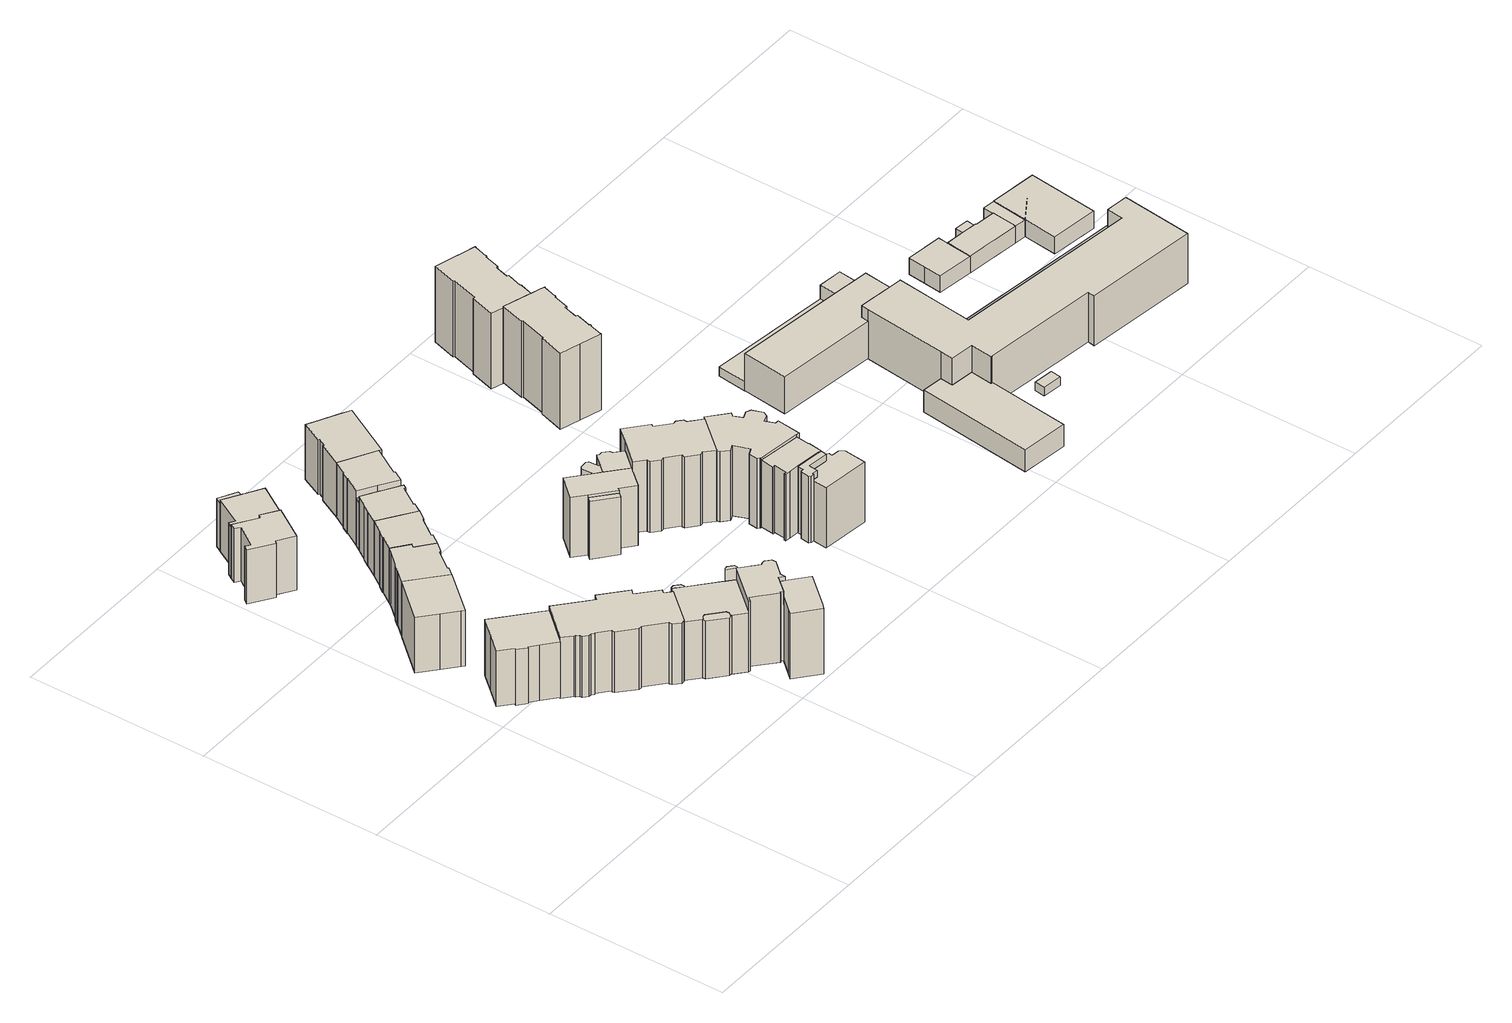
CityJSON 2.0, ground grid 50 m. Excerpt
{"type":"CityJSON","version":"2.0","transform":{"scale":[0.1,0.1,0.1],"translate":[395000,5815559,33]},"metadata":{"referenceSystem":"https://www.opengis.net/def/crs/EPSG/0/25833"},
"CityObjects":{
"building1":{"type":"Building","attributes":{"Gemeindeschluessel":"11000008","BezugspunktDach":"2200","function":"31001_1010","measuredHeight":19.01,"storeysAboveGround":4},"address":[{"country":"Germany","locality":"Berlin","thoroughfareNumber":"135","thoroughfareName":"Kiehlufer"}],"geometry":[{"type":"Solid","lod":"1","boundaries":[[[[0,1,2,3,4,5,6,7,8,9,10,11,12]],[[13,14,15,16,17,18,19,20,21,22,23,24,25]],[[13,25,12,11]],[[14,13,11,10]],[[15,14,10,9]],[[16,15,9,8]],[[17,16,8,7]],[[18,17,7,6]],[[19,18,6,5]],[[20,19,5,4]],[[21,20,4,3]],[[22,21,3,2]],[[23,22,2,1]],[[24,23,1,0]],[[25,24,0,12]]]]}]},
"building2":{"type":"Building","attributes":{"Gemeindeschluessel":"11000008","BezugspunktDach":"2200","function":"31001_1010","measuredHeight":18.99,"storeysAboveGround":4},"address":[{"country":"Germany","locality":"Berlin","thoroughfareNumber":"2","thoroughfareName":"Kelbraer Straße"}],"geometry":[{"type":"Solid","lod":"1","boundaries":[[[[26,27,28,29,30,31,32]],[[33,34,35,36,37,38,39]],[[33,39,32,31]],[[34,33,31,30]],[[35,34,30,29]],[[36,35,29,28]],[[37,36,28,27]],[[38,37,27,26]],[[39,38,26,32]]]]}]},
"building3":{"type":"Building","attributes":{"Gemeindeschluessel":"11000008","BezugspunktDach":"2200","function":"31001_1010","measuredHeight":18.16,"storeysAboveGround":6},"address":[{"country":"Germany","locality":"Berlin","thoroughfareNumber":"137, 137A","thoroughfareName":"Kiehlufer"}],"geometry":[{"type":"Solid","lod":"1","boundaries":[[[[40,41,42,43,44,45,46,47,48,49,50,51,52,53,54,55,56,57,58,59,60,61,62,63,64,65,66,67,68,69,70,71]],[[72,73,74,75,76,77,78,79,80,81,82,83,84,85,86,87,88,89,90,91,92,93,94,95,96,97,98,99,100,101,102,103]],[[72,103,71,70]],[[73,72,70,69]],[[74,73,69,68]],[[75,74,68,67]],[[76,75,67,66]],[[77,76,66,65]],[[78,77,65,64]],[[79,78,64,63]],[[80,79,63,62]],[[81,80,62,61]],[[82,81,61,60]],[[83,82,60,59]],[[84,83,59,58]],[[85,84,58,57]],[[86,85,57,56]],[[87,86,56,55]],[[88,87,55,54]],[[89,88,54,53]],[[90,89,53,52]],[[91,90,52,51]],[[92,91,51,50]],[[93,92,50,49]],[[94,93,49,48]],[[95,94,48,47]],[[96,95,47,46]],[[97,96,46,45]],[[98,97,45,44]],[[99,98,44,43]],[[100,99,43,42]],[[101,100,42,41]],[[102,101,41,40]],[[103,102,40,71]]]]}]},
"building4":{"type":"Building","attributes":{"Gemeindeschluessel":"11000008","BezugspunktDach":"2200","function":"31001_1010","measuredHeight":19.55,"storeysAboveGround":4},"address":[{"country":"Germany","locality":"Berlin","thoroughfareNumber":"7","thoroughfareName":"Kelbraer Straße"}],"geometry":[{"type":"Solid","lod":"1","boundaries":[[[[104,105,106,107,108,109,110,111,112,113,114,115,116]],[[117,118,119,120,121,122,123,124,125,126,127,128,129]],[[117,129,116,115]],[[118,117,115,114]],[[119,118,114,113]],[[120,119,113,112]],[[121,120,112,111]],[[122,121,111,110]],[[123,122,110,109]],[[124,123,109,108]],[[125,124,108,107]],[[126,125,107,106]],[[127,126,106,105]],[[128,127,105,104]],[[129,128,104,116]]]]}]},
"building5":{"type":"Building","attributes":{"Gemeindeschluessel":"11000008","BezugspunktDach":"2200","function":"31001_1010","measuredHeight":19.2,"storeysAboveGround":4},"address":[{"country":"Germany","locality":"Berlin","thoroughfareNumber":"4","thoroughfareName":"Kelbraer Straße"}],"geometry":[{"type":"Solid","lod":"1","boundaries":[[[[130,131,132,133,134,135,136,137,138,139,140,141,142,143,144,145,146]],[[147,148,149,150,151,152,153,154,155,156,157,158,159,160,161,162,163]],[[147,163,146,145]],[[148,147,145,144]],[[149,148,144,143]],[[150,149,143,142]],[[151,150,142,141]],[[152,151,141,140]],[[153,152,140,139]],[[154,153,139,138]],[[155,154,138,137]],[[156,155,137,136]],[[157,156,136,135]],[[158,157,135,134]],[[159,158,134,133]],[[160,159,133,132]],[[161,160,132,131]],[[162,161,131,130]],[[163,162,130,146]]]]}]},
"building6":{"type":"Building","attributes":{"Gemeindeschluessel":"11000008","function":"31001_1010"},"address":[{"country":"Germany","locality":"Berlin","thoroughfareNumber":"9","thoroughfareName":"Kelbraer Straße"}],"children":["building6-1","building6-2"]},
"building6-1":{"type":"BuildingPart","attributes":{"BezugspunktDach":"2200","measuredHeight":17.81,"storeysAboveGround":4},"parents":["building6"],"geometry":[{"type":"MultiSurface","lod":"1","boundaries":[[[164,165,166,167,168,169,170,171,172,173,174]],[[175,176,177,178,179,180,125,124,181,122,121]],[[175,121,174,173]],[[176,175,173,172]],[[177,176,172,171]],[[182,183,177,171,170]],[[179,184,182,178,170,169]],[[180,179,169,168]],[[125,180,168,167]],[[124,125,167,166]],[[181,124,166,165]],[[122,181,165,164]],[[121,122,164,174]],[[178,177,183,182]],[[178,182,184,179]]]}]},
"building6-2":{"type":"BuildingPart","attributes":{"BezugspunktDach":"2200","measuredHeight":14.28,"storeysAboveGround":4},"parents":["building6"],"geometry":[{"type":"MultiSurface","lod":"1","boundaries":[[[184,185,186,183]],[[187,188,179,177]],[[187,177,183,186]],[[188,187,186,185]],[[179,188,185,184]],[[179,178,189]],[[189,178,182,183,177]],[[184,182,178,179]]]}]},
"building7":{"type":"Building","attributes":{"Gemeindeschluessel":"11000008","BezugspunktDach":"2200","function":"31001_1010","measuredHeight":18.82,"storeysAboveGround":4},"address":[{"country":"Germany","locality":"Berlin","thoroughfareNumber":"6","thoroughfareName":"Kelbraer Straße"}],"geometry":[{"type":"Solid","lod":"1","boundaries":[[[[190,191,192,193,194,195,196,197,198,199,200,201,202,203,204]],[[205,206,207,208,209,210,211,212,213,214,215,216,217,218,219]],[[205,219,204,203]],[[206,205,203,202]],[[207,206,202,201]],[[208,207,201,200]],[[209,208,200,199]],[[210,209,199,198]],[[211,210,198,197]],[[212,211,197,196]],[[213,212,196,195]],[[214,213,195,194]],[[215,214,194,193]],[[216,215,193,192]],[[217,216,192,191]],[[218,217,191,190]],[[219,218,190,204]]]]}]},
"building8":{"type":"Building","attributes":{"Gemeindeschluessel":"11000008","function":"31001_1010"},"address":[{"country":"Germany","locality":"Berlin","thoroughfareNumber":"139, 141","thoroughfareName":"Kiehlufer"}],"children":["building8-1","building8-2","building8-3","building8-4","building8-5"]},
"building8-1":{"type":"BuildingPart","attributes":{"BezugspunktDach":"2200","measuredHeight":20.72,"storeysAboveGround":7},"parents":["building8"],"geometry":[{"type":"MultiSurface","lod":"1","boundaries":[[[220,221,222,223,224,225,226,227,228,229,230,231,232,233,234,235,236,237,238,239,240]],[[241,242,243,244,245,246,247,248,249,250,251,252,253,254,255,256,257,258,259,260,261]],[[262,263,264,265,240,239]],[[266,263,239,238]],[[243,242,238,237]],[[244,243,237,236]],[[245,244,236,235]],[[246,245,235,234]],[[247,246,234,233]],[[248,247,233,232]],[[249,248,232,231]],[[250,249,231,230]],[[251,250,230,229]],[[252,251,229,228]],[[253,252,228,227]],[[254,253,227,226]],[[267,268,254,226,225]],[[269,270,271,267,255,225,224]],[[257,256,224,223]],[[258,257,223,222]],[[259,258,222,221]],[[260,259,221,220]],[[261,260,220,240]],[[241,261,265,264,263,262]],[[242,241,272,263,266]],[[255,254,268,267]],[[256,273,271,270,269]],[[271,273,255,267]]]}]},
"building8-2":{"type":"BuildingPart","attributes":{"BezugspunktDach":"2200","measuredHeight":21.38,"storeysAboveGround":7},"parents":["building8"],"geometry":[{"type":"MultiSurface","lod":"1","boundaries":[[[274,275,276,277,268,267,271,270,278,279,280]],[[281,282,256,273,255,254,283,284,285,286,287]],[[281,287,280,279]],[[282,281,279,278]],[[256,282,278,270]],[[283,254,268,277]],[[284,283,277,276]],[[285,284,276,275]],[[286,285,275,274]],[[287,286,274,280]],[[273,256,288,270,271]],[[255,273,271,267,289]],[[254,255,267,268]]]}]},
"building8-3":{"type":"BuildingPart","attributes":{"BezugspunktDach":"2200","measuredHeight":17.52,"storeysAboveGround":7},"parents":["building8"],"geometry":[{"type":"MultiSurface","lod":"1","boundaries":[[[290,291,292,293,294,295,296,297,264,263,266,298,299,300,301,302]],[[303,304,305,306,307,308,309,310,311,312,313,314,315,316,317,318]],[[303,318,302,301]],[[304,303,301,300]],[[307,306,298,266]],[[308,307,242,241]],[[309,308,241,261,264]],[[310,309,264,297]],[[311,310,319,320]],[[312,311,320,321]],[[313,312,295,321,322]],[[314,313,322,323]],[[315,314,293,323,324,292]],[[316,315,324,325]],[[317,316,325,326,327]],[[318,317,290,302]],[[305,304,300,299]],[[306,305,299,298]],[[241,242,328,266,263,329]],[[263,264,261,241]],[[320,319,297,296]],[[321,320,296,295]],[[322,321,295,294]],[[323,322,294,293]],[[292,324,323,293]],[[325,324,292,291]],[[327,326,325,291,290]]]}]},
"building8-4":{"type":"BuildingPart","attributes":{"BezugspunktDach":"2200","measuredHeight":17.15,"storeysAboveGround":7},"parents":["building8"],"geometry":[{"type":"MultiSurface","lod":"1","boundaries":[[[330,331,332,297,296,295,294,293,292,291,290,333]],[[326,325,324,323,322,321,320,319,334,335,336,337]],[[326,337,333,290]],[[334,319,297,332]],[[335,334,332,331]],[[336,335,331,330]],[[337,336,330,333]],[[338,325,326,290,291]],[[324,325,291,292]],[[323,324,292,293]],[[322,323,293,294]],[[321,322,294,295]],[[321,295,296,320]],[[319,320,296,297]]]}]},
"building8-5":{"type":"BuildingPart","attributes":{"BezugspunktDach":"2200","measuredHeight":17.45,"storeysAboveGround":7},"parents":["building8"],"geometry":[{"type":"MultiSurface","lod":"1","boundaries":[[[299,298,339,340,341,342,300]],[[343,344,345,346,306,305,304]],[[343,304,300,342]],[[344,343,342,341]],[[345,344,341,340]],[[346,345,340,339]],[[306,346,339,298]],[[347,305,306,298,299]],[[305,299,300,304]]]}]},
"building9":{"type":"Building","attributes":{"Gemeindeschluessel":"11000008","function":"31001_1010"},"address":[{"country":"Germany","locality":"Berlin","thoroughfareNumber":"8","thoroughfareName":"Kelbraer Straße"}],"children":["building9-1","building9-2"]},
"building9-1":{"type":"BuildingPart","attributes":{"BezugspunktDach":"2200","measuredHeight":18.52,"storeysAboveGround":4},"parents":["building9"],"geometry":[{"type":"MultiSurface","lod":"1","boundaries":[[[348,349,350,351,352,353,354,355,356,357,358,359,360,361,362]],[[363,364,365,366,367,368,369,370,371,372,373,374,211,375,209]],[[363,209,362,361]],[[364,363,361,360]],[[365,364,360,359]],[[366,365,359,358]],[[367,366,358,357]],[[368,367,357,356]],[[376,377,368,356,355]],[[378,376,369,355,354]],[[371,370,354,353]],[[372,371,353,352]],[[373,372,352,351]],[[374,373,351,350]],[[211,374,350,349]],[[375,211,349,348]],[[209,375,348,362]],[[369,368,377,376]],[[379,370,380,369,376,378]]]}]},
"building9-2":{"type":"BuildingPart","attributes":{"BezugspunktDach":"2200","measuredHeight":14.12,"storeysAboveGround":4},"parents":["building9"],"geometry":[{"type":"MultiSurface","lod":"1","boundaries":[[[378,381,382,377]],[[383,384,370,368]],[[383,368,377,382]],[[384,383,382,381]],[[370,384,381,378]],[[377,368,369,376]],[[370,378,376,369]]]}]},
"building10":{"type":"Building","attributes":{"Gemeindeschluessel":"11000008","function":"31001_1010"},"address":[{"country":"Germany","locality":"Berlin","thoroughfareNumber":"10","thoroughfareName":"Kelbraer Straße"}],"children":["building10-1","building10-2"]},
"building10-1":{"type":"BuildingPart","attributes":{"BezugspunktDach":"2200","measuredHeight":18.72,"storeysAboveGround":4},"parents":["building10"],"geometry":[{"type":"MultiSurface","lod":"1","boundaries":[[[385,386,387,388,389,390,391,392,393,394,395,396,397]],[[398,399,400,401,402,403,404,405,406,407,384,408,409]],[[398,409,397,396]],[[399,398,396,395]],[[400,399,395,394]],[[401,400,394,393]],[[402,401,393,392]],[[403,402,392,391]],[[404,403,391,390]],[[405,404,390,389]],[[406,405,389,388]],[[407,406,388,387]],[[384,407,387,386]],[[408,384,386,385]],[[410,382,383,408,385,397]],[[411,409,383,382,410]]]}]},
"building10-2":{"type":"BuildingPart","attributes":{"BezugspunktDach":"2200","measuredHeight":14.22,"storeysAboveGround":4},"parents":["building10"],"geometry":[{"type":"Solid","lod":"1","boundaries":[[[[377,382,410,412]],[[409,383,368,367]],[[409,367,412,410]],[[368,383,382,377]],[[367,368,377,412]],[[383,409,410,382]]]]}]},
"building11":{"type":"Building","attributes":{"Gemeindeschluessel":"11000008","BezugspunktDach":"2200","function":"31001_1010","measuredHeight":18.35,"storeysAboveGround":4},"address":[{"country":"Germany","locality":"Berlin","thoroughfareNumber":"12","thoroughfareName":"Kelbraer Straße"}],"geometry":[{"type":"Solid","lod":"1","boundaries":[[[[413,414,415,416,417,418,419,420,421,422,423,424,425]],[[426,427,428,429,430,431,432,433,434,435,436,437,438]],[[426,438,425,424]],[[427,426,424,423]],[[428,427,423,422]],[[429,428,422,421]],[[430,429,421,420]],[[431,430,420,419]],[[432,431,419,418]],[[433,432,418,417]],[[434,433,417,416]],[[435,434,416,415]],[[436,435,415,414]],[[437,436,414,413]],[[438,437,413,425]]]]}]},
"building12":{"type":"Building","attributes":{"Gemeindeschluessel":"11000008","function":"31001_1010"},"address":[{"country":"Germany","locality":"Berlin","thoroughfareNumber":"73","thoroughfareName":"Teupitzer Straße"}],"children":["building12-1","building12-2","building12-3","building12-4"]},
"building12-1":{"type":"BuildingPart","attributes":{"BezugspunktDach":"2200","measuredHeight":17.88,"storeysAboveGround":6},"parents":["building12"],"geometry":[{"type":"MultiSurface","lod":"1","boundaries":[[[439,440,441,442,443,444,445,446,447]],[[448,449,450,451,452,453,454,455,456]],[[448,456,447,446]],[[449,448,446,445]],[[451,450,444,443]],[[452,451,443,442]],[[453,452,442,441]],[[454,453,441,440]],[[455,457,458,459,440,439]],[[456,455,439,447]],[[444,450,460,461]],[[449,445,461,460]],[[454,459,458,457,455]]]}]},
"building12-2":{"type":"BuildingPart","attributes":{"BezugspunktDach":"2200","measuredHeight":17.94,"storeysAboveGround":6},"parents":["building12"],"geometry":[{"type":"Solid","lod":"1","boundaries":[[[[444,462,463,464,465,466,467,468,461]],[[469,470,471,472,473,474,475,450,460]],[[470,469,468,467]],[[471,470,467,466]],[[472,471,466,465]],[[473,472,465,464]],[[474,473,464,463]],[[475,474,463,462]],[[450,475,462,444]],[[469,460,461,468]],[[460,450,444,461]]]]}]},
"building12-3":{"type":"BuildingPart","attributes":{"BezugspunktDach":"2200","measuredHeight":18.52,"storeysAboveGround":6},"parents":["building12"],"geometry":[{"type":"Solid","lod":"1","boundaries":[[[[476,458,457,477]],[[455,454,478,479]],[[455,479,477,457]],[[478,454,458,476]],[[479,478,476,477]],[[455,457,458,454]]]]}]},
"building12-4":{"type":"BuildingPart","attributes":{"BezugspunktDach":"2200","measuredHeight":17.94,"storeysAboveGround":6},"parents":["building12"],"geometry":[{"type":"MultiSurface","lod":"1","boundaries":[[[461,468,480,481,482,483,484,485,445]],[[486,487,488,489,490,491,469,460,449]],[[486,449,445,485]],[[487,486,485,484]],[[488,487,484,483]],[[489,488,483,482]],[[490,489,482,481]],[[491,490,481,480]],[[469,491,480,468]],[[492,445,461,460,461,445]],[[460,469,468,461]],[[449,460,461,445,492]]]}]},
"building13":{"type":"Building","attributes":{"Gemeindeschluessel":"11000008","BezugspunktDach":"2200","function":"31001_1010","measuredHeight":21.14,"storeysAboveGround":7},"address":[{"country":"Germany","locality":"Berlin","thoroughfareNumber":"74","thoroughfareName":"Teupitzer Straße"}],"geometry":[{"type":"Solid","lod":"1","boundaries":[[[[493,494,495,496,497,498,499,500,501,502,503,504,505,506,507,508,509,510,511,512,513,514,515,516]],[[517,518,519,520,521,522,523,524,525,526,527,528,529,530,531,532,533,534,535,536,537,538,539,540]],[[517,540,516,515]],[[518,517,515,514]],[[519,518,514,513]],[[520,519,513,512]],[[521,520,512,511]],[[522,521,511,510]],[[523,522,510,509]],[[524,523,509,508]],[[525,524,508,507]],[[526,525,507,506]],[[527,526,506,505]],[[528,527,505,504]],[[529,528,504,503]],[[530,529,503,502]],[[531,530,502,501]],[[532,531,501,500]],[[533,532,500,499]],[[534,533,499,498]],[[535,534,498,497]],[[536,535,497,496]],[[537,536,496,495]],[[538,537,495,494]],[[539,538,494,493]],[[540,539,493,516]]]]}]},
"building14":{"type":"Building","attributes":{"Gemeindeschluessel":"11000008","function":"31001_1010"},"address":[{"country":"Germany","locality":"Berlin","thoroughfareNumber":"76","thoroughfareName":"Teupitzer Straße"}],"children":["building14-1","building14-2","building14-3"]},
"building14-1":{"type":"BuildingPart","attributes":{"BezugspunktDach":"2200","measuredHeight":20.65,"storeysAboveGround":7},"parents":["building14"],"geometry":[{"type":"MultiSurface","lod":"1","boundaries":[[[541,542,543,544,545,546,547,548,549,550,551,552,553,554,555,556,557,558,559]],[[560,561,562,563,564,565,566,567,568,569,570,571,572,573,574,575,576,577,578]],[[560,578,559,558]],[[561,560,558,557]],[[562,561,557,556]],[[563,562,556,555]],[[564,563,555,554]],[[565,564,554,553]],[[566,565,553,552]],[[567,566,552,551]],[[568,567,551,550]],[[569,568,550,549]],[[570,569,549,548]],[[571,570,548,547]],[[572,571,547,546]],[[573,572,546,545]],[[579,580,581,545,544]],[[582,583,544,543]],[[584,582,575,543,542]],[[577,576,542,541]],[[578,577,541,559]],[[574,573,581,580,579]],[[575,574,583,582]],[[576,575,582,584]]]}]},
"building14-2":{"type":"BuildingPart","attributes":{"BezugspunktDach":"2200","measuredHeight":19.74,"storeysAboveGround":7},"parents":["building14"],"geometry":[{"type":"MultiSurface","lod":"1","boundaries":[[[585,586,587,588,589,590,583,584,591,592,593,594]],[[595,596,597,576,574,598,599,600,601,602,603,604]],[[595,604,594,593]],[[596,595,593,592]],[[597,596,592,591]],[[576,597,591,584]],[[598,605,579,574,583,590]],[[606,605,607,590,589]],[[600,608,606,589,588]],[[609,608,588,587]],[[610,609,601,587,586]],[[603,602,586,585]],[[604,603,585,594]],[[575,582,583,574]],[[576,584,582,575]],[[574,579,605,598]],[[611,599,598,607,605,606]],[[599,606,608,600]],[[601,600,608,609]],[[602,601,609,610]]]}]},
"building14-3":{"type":"BuildingPart","attributes":{"BezugspunktDach":"2200","measuredHeight":17.89,"storeysAboveGround":7},"parents":["building14"],"geometry":[{"type":"MultiSurface","lod":"1","boundaries":[[[612,613,614,615,616,617,580,605,606,608,609,610,618]],[[602,601,600,599,598,573,619,620,621,622,623,624,625]],[[602,625,618,610]],[[602,610,602,601]],[[600,601,600,608]],[[599,600,599,606]],[[598,574,573]],[[619,573,580,617]],[[620,619,617,616]],[[621,620,616,615]],[[622,621,615,614]],[[623,622,614,613]],[[624,623,613,612]],[[625,624,612,618]],[[601,602,610,609]],[[609,608,600,601]],[[608,606,599,600]],[[598,599,606,605,626]],[[573,574,579,580]],[[627,605,579,574,598]]]}]},
"building15":{"type":"Building","attributes":{"Gemeindeschluessel":"11000008","BezugspunktDach":"2200","function":"31001_1010","measuredHeight":20.81,"storeysAboveGround":7},"address":[{"country":"Germany","locality":"Berlin","thoroughfareNumber":"75","thoroughfareName":"Teupitzer Straße"}],"geometry":[{"type":"Solid","lod":"1","boundaries":[[[[628,629,630,631,632,633,634,635,636,637,638,639,640,641,642,643,644,645,646,647,648,649,650,506,505,651,652]],[[653,654,655,656,657,658,659,660,661,662,663,664,665,666,667,668,669,670,671,672,673,674,675,676,677,678,679]],[[653,679,652,651]],[[654,653,651,505]],[[655,654,505,506]],[[656,655,506,650]],[[657,656,650,649]],[[658,657,649,648]],[[659,658,648,647]],[[660,659,647,646]],[[661,660,646,645]],[[662,661,645,644]],[[663,662,644,643]],[[664,663,643,642]],[[665,664,642,641]],[[666,665,641,640]],[[667,666,640,639]],[[668,667,639,638]],[[669,668,638,637]],[[670,669,637,636]],[[671,670,636,635]],[[672,671,635,634]],[[673,672,634,633]],[[674,673,633,632]],[[675,674,632,631]],[[676,675,631,630]],[[677,676,630,629]],[[678,677,629,628]],[[679,678,628,652]]]]}]},
"building16":{"type":"Building","attributes":{"Gemeindeschluessel":"11000008","BezugspunktDach":"2200","function":"31001_1010","measuredHeight":23.29,"storeysAboveGround":7},"address":[{"country":"Germany","locality":"Berlin","thoroughfareNumber":"71","thoroughfareName":"Teupitzer Straße"}],"geometry":[{"type":"Solid","lod":"1","boundaries":[[[[680,681,682,683,684,685,686,687,688,689,690,691,692,693,694,695,696,697,698,699,700,701,702,703,704,705,706]],[[707,708,709,710,711,712,713,714,715,716,717,718,719,720,721,722,723,724,725,726,727,728,729,730,731,732,733]],[[707,733,706,705]],[[708,707,705,704]],[[709,708,704,703]],[[710,709,703,702]],[[711,710,702,701]],[[712,711,701,700]],[[713,712,700,699]],[[714,713,699,698]],[[715,714,698,697]],[[716,715,697,696]],[[717,716,696,695]],[[718,717,695,694]],[[719,718,694,693]],[[720,719,693,692]],[[721,720,692,691]],[[722,721,691,690]],[[723,722,690,689]],[[724,723,689,688]],[[725,724,688,687]],[[726,725,687,686]],[[727,726,686,685]],[[728,727,685,684]],[[729,728,684,683]],[[730,729,683,682]],[[731,730,682,681]],[[732,731,681,680]],[[733,732,680,706]]]]}]},
"building17":{"type":"Building","attributes":{"Gemeindeschluessel":"11000008","BezugspunktDach":"2200","function":"31001_1010","measuredHeight":23.09,"storeysAboveGround":7},"address":[{"country":"Germany","locality":"Berlin","thoroughfareNumber":"70","thoroughfareName":"Teupitzer Straße"}],"geometry":[{"type":"Solid","lod":"1","boundaries":[[[[734,735,736,737,738,739,740,741,742,743,744,745,746,747,748,749,750,751,752,753,754,755,756,757,758,759,760,761]],[[762,763,764,765,766,767,768,769,770,771,772,773,774,775,776,777,778,779,780,781,782,783,784,785,786,787,788,789]],[[762,789,761,760]],[[763,762,760,759]],[[764,763,759,758]],[[765,764,758,757]],[[766,765,757,756]],[[767,766,756,755]],[[768,767,755,754]],[[769,768,754,753]],[[770,769,753,752]],[[771,770,752,751]],[[772,771,751,750]],[[773,772,750,749]],[[774,773,749,748]],[[775,774,748,747]],[[776,775,747,746]],[[777,776,746,745]],[[778,777,745,744]],[[779,778,744,743]],[[780,779,743,742]],[[781,780,742,741]],[[782,781,741,740]],[[783,782,740,739]],[[784,783,739,738]],[[785,784,738,737]],[[786,785,737,736]],[[787,786,736,735]],[[788,787,735,734]],[[789,788,734,761]]]]}]},
"building18":{"type":"Building","attributes":{"Gemeindeschluessel":"11000008","function":"31001_2000"},"address":[{"country":"Germany","locality":"Berlin","thoroughfareNumber":"39 (1)","thoroughfareName":"Teupitzer Straße"}],"children":["building18-1","building18-2","building18-3"]},
"building18-1":{"type":"BuildingPart","attributes":{"BezugspunktDach":"2200","measuredHeight":10.97,"storeysAboveGround":3},"parents":["building18"],"geometry":[{"type":"MultiSurface","lod":"1","boundaries":[[[790,791,792,793,794,795,796]],[[797,798,799,800,801,802,803]],[[797,803,796,795]],[[804,805,795,794]],[[806,807,794,793]],[[800,799,793,792]],[[801,800,792,791]],[[802,801,791,790]],[[803,802,790,796]],[[798,797,805,804]],[[808,799,798,807,806]]]}]},
"building18-2":{"type":"BuildingPart","attributes":{"BezugspunktDach":"2200","measuredHeight":4.45,"storeysAboveGround":3},"parents":["building18"],"geometry":[{"type":"MultiSurface","lod":"1","boundaries":[[[804,809,810,811,805]],[[812,813,814,815,816]],[[812,816,805,811]],[[813,812,811,810]],[[814,813,810,809]],[[816,815,804,798,797,805]],[[815,814,817,809,804]],[[805,797,798,804]]]}]},
"building18-3":{"type":"BuildingPart","attributes":{"BezugspunktDach":"2200","measuredHeight":7,"storeysAboveGround":3},"parents":["building18"],"geometry":[{"type":"MultiSurface","lod":"1","boundaries":[[[806,818,819,807]],[[820,821,822,823]],[[820,823,807,819],[815,814,809,804]],[[821,820,819,818]],[[822,821,818,806]],[[823,822,799,798,807]],[[809,814,815,804]],[[806,807,798,799]]]}]},
"building19":{"type":"Building","attributes":{"Gemeindeschluessel":"11000008","BezugspunktDach":"2200","function":"31001_2463","measuredHeight":2.5,"storeysAboveGround":1},"address":[{"country":"Germany","locality":"Berlin","thoroughfareNumber":"39 (2)","thoroughfareName":"Teupitzer Straße"}],"geometry":[{"type":"Solid","lod":"1","boundaries":[[[[824,825,826,827]],[[828,829,830,831]],[[828,831,827,826]],[[829,828,826,825]],[[830,829,825,824]],[[831,830,824,827]]]]}]},
"building20":{"type":"Building","attributes":{"Gemeindeschluessel":"11000008","function":"31001_3060"},"address":[{"country":"Germany","locality":"Berlin","thoroughfareNumber":"39","thoroughfareName":"Teupitzer Straße"}],"children":["building20-1","building20-2","building20-3"]},
"building20-1":{"type":"BuildingPart","attributes":{"BezugspunktDach":"2200","measuredHeight":14.81,"storeysAboveGround":4},"parents":["building20"],"geometry":[{"type":"MultiSurface","lod":"1","boundaries":[[[832,833,834,835,836,837,838,839,840,841,842,843,844,845,846,847,848,849]],[[850,851,852,853,854,855,856,857,858,859,860,861,862,863,864,865,866,867]],[[868,869,849,848]],[[850,867,870,871]],[[851,850,848,847]],[[852,851,847,846]],[[853,852,846,845]],[[854,853,845,844]],[[855,854,844,843]],[[872,873,874,843,842]],[[875,872,856,842,841]],[[876,875,857,841,840]],[[877,878,876,879,840,839]],[[860,859,839,838]],[[861,860,838,837]],[[862,861,837,836]],[[863,862,836,835]],[[864,863,835,834]],[[880,881,882,883,865,864,834,833]],[[884,880,883,885,886,866,865,833,832]],[[869,884,832,849]],[[867,866,885,870]],[[871,870,869,868]],[[856,855,874,873,872]],[[857,856,872,875]],[[858,857,875,876]],[[859,858,879,876,878,877]],[[883,882,881,880]],[[886,885,883,880,884]],[[870,885,884,869]]]}]},
"building20-2":{"type":"BuildingPart","attributes":{"BezugspunktDach":"2200","measuredHeight":7.54,"storeysAboveGround":4},"parents":["building20"],"geometry":[{"type":"MultiSurface","lod":"1","boundaries":[[[875,876,878,887,873,872]],[[888,889,890,891,892,893]],[[888,893,872,856,855]],[[889,888,873,887]],[[890,889,887,878]],[[891,890,859,858,876]],[[892,891,858,857]],[[893,892,875,857,856,872]],[[855,856,872,873]],[[878,876,858,859]],[[857,858,876,875]],[[872,856,857,875]]]}]},
"building20-3":{"type":"BuildingPart","attributes":{"BezugspunktDach":"2200","measuredHeight":6.51,"storeysAboveGround":4},"parents":["building20"],"geometry":[{"type":"MultiSurface","lod":"1","boundaries":[[[894,881,880,884,869,868,895,896]],[[897,871,870,885,883,882,898,899]],[[897,899,896,895]],[[871,897,895,868]],[[898,882,881,894]],[[899,898,894,896]],[[871,868,869,870]],[[885,870,869,884]],[[883,885,884,880]],[[883,900,880,881,882]]]}]},
"building21":{"type":"Building","attributes":{"Gemeindeschluessel":"11000008","function":"31001_3065"},"address":[{"country":"Germany","locality":"Berlin","thoroughfareNumber":"39 (4)","thoroughfareName":"Teupitzer Straße"}],"children":["building21-1","building21-2","building21-3","building21-4","building21-5"]},
"building21-1":{"type":"BuildingPart","attributes":{"BezugspunktDach":"2200","measuredHeight":6.34,"storeysAboveGround":1},"parents":["building21"],"geometry":[{"type":"Solid","lod":"1","boundaries":[[[[901,902,903,904,905]],[[906,907,908,909,910]],[[906,910,905,904]],[[907,906,904,903]],[[908,907,903,902]],[[909,908,902,901]],[[910,909,901,905]]]]}]},
"building21-2":{"type":"BuildingPart","attributes":{"BezugspunktDach":"2200","measuredHeight":6.02,"storeysAboveGround":1},"parents":["building21"],"geometry":[{"type":"MultiSurface","lod":"1","boundaries":[[[911,912,913,914,915,916,917]],[[918,919,920,921,922,923,924]],[[918,924,917,916]],[[919,918,916,915]],[[920,919,915,914]],[[921,920,914,913]],[[924,923,911,917]],[[922,921,913,912]],[[923,925,926,911]],[[922,912,926,925,927]]]}]},
"building21-3":{"type":"BuildingPart","attributes":{"BezugspunktDach":"2200","measuredHeight":6.14,"storeysAboveGround":1},"parents":["building21"],"geometry":[{"type":"MultiSurface","lod":"1","boundaries":[[[928,929,930,931,932,933,934]],[[935,936,937,907,938,906,939]],[[937,936,932,931]],[[907,937,931,930]],[[938,907,930,929]],[[906,938,929,928]],[[939,906,928,934]],[[935,940,941,933]],[[939,934,941,940]],[[936,935,933,932]]]}]},
"building21-4":{"type":"BuildingPart","attributes":{"BezugspunktDach":"2200","measuredHeight":5.02,"storeysAboveGround":1},"parents":["building21"],"geometry":[{"type":"MultiSurface","lod":"1","boundaries":[[[942,943,944,945]],[[946,947,948,949]],[[946,949,945,944]],[[947,946,944,943]],[[948,947,943,942]],[[950,949,948,942,945]]]}]},
"building21-5":{"type":"BuildingPart","attributes":{"BezugspunktDach":"2200","measuredHeight":5.55,"storeysAboveGround":1},"parents":["building21"],"geometry":[{"type":"MultiSurface","lod":"1","boundaries":[[[951,952,953,954,955,956,957,958,959]],[[925,921,949,948,960,936,940,939,923]],[[926,911,923,959,958]],[[913,912,922,912,926,925,958,957]],[[949,921,957,956]],[[948,942,945,949,956,955]],[[960,948,955,954]],[[936,960,954,953]],[[941,933,932,953,952]],[[934,941,940,952,951]],[[923,939,951,959]],[[925,923,911,926]],[[921,922,912,913]],[[961,925,926,912,922]],[[949,945,942,948]],[[940,935,933,941]],[[935,936,932,933]],[[939,940,941,934]]]}]}
},
"vertices":[
[75,519,179],[72,515,179],[94,496,179],[97,499,179],[119,481,179],[156,448,179],[196,493,179],[236,539,179],[190,579,179],[120,640,179],[113,632,179],[80,594,179],[41,549,179],[80,594,13],[113,632,13],[120,640,13],[190,579,13],[236,539,13],[196,493,13],[156,448,13],[119,481,13],[97,499,13],[94,496,13],[72,515,13],[75,519,13],[41,549,13],
[73,735,181],[111,702,181],[119,696,181],[209,800,181],[164,840,181],[119,879,181],[28,775,181],[119,879,15],[164,840,15],[209,800,15],[119,696,15],[111,702,15],[73,735,15],[28,775,15],
[181,426,192],[183,424,192],[182,422,192],[189,416,192],[189,409,192],[202,398,192],[209,398,192],[216,392,192],[218,394,192],[249,367,192],[247,365,192],[248,358,192],[292,319,192],[299,319,192],[301,321,192],[352,277,192],[350,275,192],[351,268,192],[369,251,192],[376,252,192],[378,254,192],[379,253,192],[451,337,192],[433,353,192],[440,362,192],[388,408,192],[398,419,192],[333,476,192],[322,464,192],[302,481,192],[236,539,192],[156,448,192],[236,539,11],[302,481,11],[322,464,11],[333,476,11],[398,419,11],[388,408,11],[440,362,11],[433,353,11],[451,337,11],[379,253,11],[378,254,11],[376,252,11],[369,251,11],[351,268,11],[350,275,11],[352,277,11],[301,321,11],[299,319,11],[292,319,11],[248,358,11],[247,365,11],[249,367,11],[218,394,11],[216,392,11],[209,398,11],[202,398,11],[189,409,11],[189,416,11],[182,422,11],[183,424,11],[181,426,11],[156,448,11],
[61,1200,180],[68,1208,180],[112,1178,180],[168,1265,180],[124,1295,180],[118,1288,180],[117,1287,180],[57,1326,180],[48,1312,180],[62,1302,180],[23,1244,180],[10,1253,180],[1,1241,180],[10,1253,19],[23,1244,19],[62,1302,19],[48,1312,19],[57,1326,19],[117,1287,19],[118,1288,19],[124,1295,19],[168,1265,19],[112,1178,19],[68,1208,19],[61,1200,19],[1,1241,19],
[163,841,179],[209,800,179],[226,822,179],[223,824,179],[262,875,179],[265,873,179],[285,898,179],[240,934,179],[245,941,179],[246,943,179],[203,977,179],[197,968,179],[161,927,179],[160,928,179],[146,912,179],[147,911,179],[119,879,179],[147,911,17],[146,912,17],[160,928,17],[161,927,17],[197,968,17],[203,977,17],[246,943,17],[245,941,17],[240,934,17],[285,898,17],[265,873,17],[262,875,17],[223,824,17],[226,822,17],[209,800,17],[163,841,17],[119,879,17],
[117,1287,173],[121,1291,173],[124,1295,173],[168,1265,173],[220,1348,173],[173,1376,173],[171,1377,173],[123,1406,173],[81,1331,173],[66,1340,173],[57,1326,173],[66,1340,19],[81,1331,19],[123,1406,19],[171,1377,19],[173,1376,19],[220,1348,19],[121,1291,19],[171,1377,162],[123,1406,162],[173,1376,162],
[183,1398,162],[134,1425,162],[134,1425,19],[183,1398,19],[170,1378,19],
[246,943,180],[240,934,180],[285,898,180],[303,924,180],[299,926,180],[336,978,180],[339,976,180],[357,1002,180],[309,1034,180],[264,1065,180],[240,1030,180],[239,1030,180],[226,1012,180],[227,1012,180],[203,977,180],[227,1012,16],[226,1012,16],[239,1030,16],[240,1030,16],[264,1065,16],[309,1034,16],[357,1002,16],[339,976,16],[336,978,16],[299,926,16],[303,924,16],[285,898,16],[240,934,16],[246,943,16],[203,977,16],
[497,149,221],[508,161,221],[565,111,221],[567,114,221],[574,109,221],[608,149,221],[621,138,221],[621,153,221],[653,189,221],[652,200,221],[639,212,221],[628,211,221],[625,209,221],[582,247,221],[584,250,221],[584,258,221],[570,270,221],[562,269,221],[559,266,221],[579,249,221],[495,151,221],[579,249,14],[559,266,14],[562,269,14],[570,270,14],[584,258,14],[584,250,14],[582,247,14],[625,209,14],[628,211,14],[639,212,14],[652,200,14],[653,189,14],[621,153,14],[621,138,14],[608,149,14],[574,109,14],[567,114,14],[565,111,14],[508,161,14],[497,149,14],[495,151,14],[579,249,144],[579,249,187],[495,151,187],[495,151,57],[559,266,187],[608,149,210],[621,138,210],[574,109,182],[574,109,210],[598,137,210],[579,249,108],[598,137,14],
[589,3,210],[600,14,210],[660,84,210],[670,96,210],[574,108,210],[538,67,210],[528,56,210],[538,67,14],[574,108,14],[670,96,14],[660,84,14],[600,14,14],[589,3,14],[528,56,14],[574,109,161],[608,149,162],
[412,224,187],[413,223,187],[420,230,187],[429,231,187],[468,197,187],[469,187,187],[462,180,187],[463,179,187],[485,331,187],[468,346,187],[463,350,187],[451,337,187],[379,253,187],[451,337,12],[463,350,12],[468,346,12],[485,331,12],[559,266,12],[579,249,12],[495,151,12],[463,179,12],[462,180,12],[469,187,12],[468,197,12],[429,231,12],[420,230,12],[413,223,12],[412,224,12],[379,253,12],[463,179,15],[462,180,15],[469,187,15],[468,197,15],[429,231,15],[420,230,15],[413,223,15],[412,224,15],[412,224,118],[559,266,57],[579,249,45],
[411,215,187],[454,177,187],[462,177,187],[410,222,187],[462,177,15],[454,177,15],[411,215,15],[410,222,15],[413,223,162],
[488,333,187],[487,342,187],[474,354,187],[465,353,187],[465,353,12],[474,354,12],[487,342,12],[488,333,12],[468,346,37],
[309,1035,178],[357,1002,178],[374,1028,178],[371,1030,178],[406,1083,178],[409,1080,178],[415,1090,178],[366,1121,178],[364,1122,178],[320,1149,178],[299,1118,178],[298,1119,178],[286,1100,178],[287,1100,178],[264,1065,178],[287,1100,16],[286,1100,16],[298,1119,16],[299,1118,16],[320,1149,16],[364,1122,16],[366,1121,16],[415,1090,16],[409,1080,16],[406,1083,16],[371,1030,16],[374,1028,16],[309,1035,16],[366,1121,158],[364,1122,158],[415,1090,158],[415,1090,77],[407,1095,16],
[426,1106,158],[375,1138,158],[375,1138,16],[426,1106,16],
[377,1137,179],[426,1106,179],[442,1134,179],[439,1136,179],[485,1213,179],[437,1239,179],[390,1265,179],[389,1264,179],[368,1229,179],[367,1229,179],[356,1210,179],[357,1210,179],[331,1166,179],[357,1210,16],[356,1210,16],[367,1229,16],[368,1229,16],[389,1264,16],[390,1265,16],[437,1239,16],[485,1213,16],[439,1136,16],[442,1134,16],[377,1137,16],[331,1166,16],[331,1166,158],[331,1166,71],
[320,1149,158],
[421,1248,178],[464,1225,178],[485,1213,178],[491,1209,178],[570,1353,178],[540,1369,178],[497,1391,178],[462,1409,178],[434,1351,178],[438,1349,178],[427,1329,178],[423,1330,178],[390,1265,178],[423,1330,15],[427,1329,15],[438,1349,15],[434,1351,15],[462,1409,15],[497,1391,15],[540,1369,15],[570,1353,15],[491,1209,15],[485,1213,15],[464,1225,15],[421,1248,15],[390,1265,15],
[612,701,205],[668,652,205],[673,659,205],[709,628,205],[744,669,205],[753,679,205],[680,742,205],[629,786,205],[580,729,205],[629,786,26],[680,742,26],[753,679,26],[744,669,26],[709,628,26],[673,659,26],[668,652,26],[612,701,26],[580,729,26],[612,701,198],[668,652,198],[668,652,71],[701,724,26],[701,724,205],
[796,729,205],[774,749,205],[773,757,205],[759,770,205],[750,769,205],[745,774,205],[719,745,205],[719,745,26],[745,774,26],[750,769,26],[759,770,26],[773,757,26],[774,749,26],[796,729,26],
[658,641,198],[601,689,198],[658,641,26],[601,689,26],
[715,745,205],[713,773,205],[707,778,205],[687,776,205],[682,771,205],[684,743,205],[684,743,26],[682,771,26],[687,776,26],[707,778,26],[713,773,26],[715,745,26],[680,742,108],
[770,646,234],[768,645,234],[769,637,234],[790,619,234],[797,619,234],[798,621,234],[833,591,234],[831,589,234],[831,582,234],[860,557,234],[867,558,234],[869,560,234],[895,536,234],[973,628,234],[940,656,234],[940,665,234],[926,678,234],[917,677,234],[879,710,234],[884,716,234],[827,765,234],[822,759,234],[796,729,234],[744,669,234],[796,729,22],[822,759,22],[827,765,22],[884,716,22],[879,710,22],[917,677,22],[926,678,22],[940,665,22],[940,656,22],[973,628,22],[895,536,22],[869,560,22],[867,558,22],[860,557,22],[831,582,22],[831,589,22],[833,591,22],[798,621,22],[797,619,22],[790,619,22],[769,637,22],[768,645,22],[770,646,22],[744,669,22],
[939,357,227],[966,354,227],[1034,346,227],[1044,344,227],[1045,353,227],[1049,382,227],[1048,382,227],[1052,420,227],[1043,421,227],[948,434,227],[933,436,227],[929,399,227],[929,398,227],[932,397,227],[932,399,227],[935,399,227],[930,362,227],[925,363,227],[924,359,227],[925,363,28],[930,362,28],[935,399,28],[932,399,28],[932,397,28],[929,398,28],[929,399,28],[933,436,28],[948,434,28],[1043,421,28],[1052,420,28],[1048,382,28],[1049,382,28],[1045,353,28],[1044,344,28],[1034,346,28],[966,354,28],[939,357,28],[924,359,28],[1044,344,207],[1045,353,207],[1045,353,121],[1034,346,226],[1044,344,226],[966,354,226],
[954,307,226],[963,306,226],[964,310,226],[980,308,226],[983,334,226],[1041,327,226],[963,337,226],[959,338,226],[953,335,226],[950,311,226],[953,335,28],[959,338,28],[963,337,28],[1041,327,28],[983,334,28],[980,308,28],[964,310,28],[963,306,28],[954,307,28],[950,311,28],[1041,327,207],[983,334,207],[1041,327,77],[980,308,207],[964,310,207],[963,306,207],[983,334,117],
[1090,251,207],[1097,313,207],[1088,325,207],[1065,328,207],[1067,338,207],[1055,352,207],[958,267,207],[1055,352,28],[1067,338,28],[1065,328,28],[1088,325,28],[1097,313,28],[1090,251,28],[958,267,28],[1041,327,118],[1041,327,171],
[895,527,234],[914,510,234],[930,517,234],[946,475,234],[929,467,234],[926,442,234],[931,437,234],[933,436,234],[1052,420,234],[1060,419,234],[1068,485,234],[1060,485,234],[1058,486,234],[1048,511,234],[1068,518,234],[1074,532,234],[1063,560,234],[1050,566,234],[1030,558,234],[1020,583,234],[1022,585,234],[1027,591,234],[978,634,234],[896,536,234],[894,534,234],[896,536,25],[895,536,25],[973,628,25],[978,634,25],[1027,591,25],[1022,585,25],[1020,583,25],[1030,558,25],[1050,566,25],[1063,560,25],[1074,532,25],[1068,518,25],[1048,511,25],[1058,486,25],[1060,485,25],[1068,485,25],[1060,419,25],[1052,420,25],[933,436,25],[931,437,25],[926,442,25],[929,467,25],[946,475,25],[930,517,25],[914,510,25],[895,527,25],[894,534,25],
[1017,1020,245],[1076,1002,245],[1077,1005,245],[1076,1005,245],[1087,1042,245],[1088,1041,245],[1089,1044,245],[1086,1045,245],[1099,1088,245],[1094,1090,245],[1106,1130,245],[1111,1128,245],[1124,1172,245],[1127,1171,245],[1128,1174,245],[1127,1174,245],[1138,1211,245],[1139,1210,245],[1140,1213,245],[1106,1223,245],[1080,1231,245],[1024,1248,245],[1004,1180,245],[1008,1178,245],[986,1104,245],[982,1105,245],[961,1037,245],[982,1105,18],[986,1104,18],[1008,1178,18],[1004,1180,18],[1024,1248,18],[1080,1231,18],[1106,1223,18],[1140,1213,18],[1139,1210,18],[1138,1211,18],[1127,1174,18],[1128,1174,18],[1127,1171,18],[1124,1172,18],[1111,1128,18],[1106,1130,18],[1094,1090,18],[1099,1088,18],[1086,1045,18],[1089,1044,18],[1088,1041,18],[1087,1042,18],[1076,1005,18],[1077,1005,18],[1076,1002,18],[1017,1020,18],[961,1037,18],
[1024,1248,240],[1047,1241,240],[1106,1223,240],[1107,1225,240],[1106,1225,240],[1117,1263,240],[1118,1262,240],[1119,1265,240],[1116,1266,240],[1130,1310,240],[1125,1312,240],[1137,1351,240],[1142,1350,240],[1155,1394,240],[1158,1393,240],[1159,1396,240],[1158,1396,240],[1169,1433,240],[1170,1433,240],[1171,1436,240],[1138,1445,240],[1111,1453,240],[1056,1468,240],[1035,1401,240],[1039,1399,240],[1016,1325,240],[1012,1326,240],[991,1258,240],[1012,1326,15],[1016,1325,15],[1039,1399,15],[1035,1401,15],[1056,1468,15],[1111,1453,15],[1138,1445,15],[1171,1436,15],[1170,1433,15],[1169,1433,15],[1158,1396,15],[1159,1396,15],[1158,1393,15],[1155,1394,15],[1142,1350,15],[1137,1351,15],[1125,1312,15],[1130,1310,15],[1116,1266,15],[1119,1265,15],[1118,1262,15],[1117,1263,15],[1106,1225,15],[1107,1225,15],[1106,1223,15],[1047,1241,15],[1024,1248,15],[991,1258,15],
[1614,624,114],[1617,645,114],[1743,629,114],[1756,736,114],[1691,744,114],[1346,786,114],[1331,659,114],[1346,786,4],[1691,744,4],[1756,736,4],[1743,629,4],[1617,645,4],[1614,624,4],[1331,659,4],[1691,744,31],[1346,786,31],[1756,736,72],[1691,744,72],[1756,736,7],
[1700,826,31],[1528,846,31],[1356,866,31],[1356,866,3],[1528,846,3],[1700,826,3],[1691,744,3],[1346,786,3],[1700,826,28],
[1767,819,72],[1700,826,72],[1700,826,2],[1767,819,2],[1756,736,2],[1691,744,2],
[1798,204,28],[1802,233,28],[1747,240,28],[1743,211,28],[1747,240,3],[1802,233,3],[1798,204,3],[1743,211,3],
[1647,350,150],[1639,288,150],[1644,288,150],[1968,248,150],[1965,228,150],[2282,190,150],[2306,386,150],[2304,387,150],[2245,394,150],[2240,348,150],[1719,412,150],[1728,481,150],[1746,629,150],[1743,629,150],[1617,645,150],[1614,624,150],[1585,393,150],[1581,358,150],[1585,393,2],[1614,624,2],[1617,645,2],[1743,629,2],[1746,629,2],[1728,481,2],[1719,412,2],[2240,348,2],[2245,394,2],[2304,387,2],[2306,386,2],[2282,190,2],[1965,228,2],[1968,248,2],[1644,288,2],[1639,288,2],[1647,350,2],[1581,358,2],[1585,393,71],[1581,358,71],[1581,358,6],[1585,393,6],[1719,412,76],[1728,481,76],[1728,481,10],[2240,348,76],[2245,394,76],[2304,387,73],[2304,387,76],[2245,394,47],[1639,288,71],[1644,288,71],[1644,288,6],[1639,288,6],[1647,350,71],[1647,350,6],[1647,350,58],
[2307,410,76],[1728,481,1],[2307,410,1],[2304,387,1],[2245,394,1],[2240,348,1],[1719,412,1],
[1615,60,71],[1526,400,71],[1485,77,71],[1526,400,6],[1615,60,6],[1485,77,6],[1639,288,39],
[2321,490,51],[2345,685,51],[2214,701,51],[2201,601,51],[2190,507,51],[2201,601,0],[2214,701,0],[2345,685,0],[2321,490,0],[2190,507,0],
[2016,624,49],[2022,674,49],[2025,695,49],[2028,724,49],[1928,736,49],[1922,687,49],[1916,637,49],[1922,687,0],[1928,736,0],[2028,724,0],[2025,695,0],[2022,674,0],[2016,624,0],[1916,637,0],[2020,659,0],[2020,659,49],[2021,665,0],
[2201,601,50],[2268,644,50],[2214,701,50],[2181,705,50],[2177,675,50],[2175,655,50],[2169,605,50],[2175,655,0],[2177,675,0],[2181,705,0],[2268,644,0],[2169,605,0],[2173,640,0],[2173,640,50],
[2120,684,44],[2124,712,44],[2086,717,44],[2082,689,44],[2086,717,0],[2124,712,0],[2120,684,0],[2082,689,0],[2082,689,27],
[2169,605,51],[2173,640,51],[2177,675,51],[2120,682,51],[2120,684,51],[2082,689,51],[2025,695,51],[2020,659,51],[2016,624,51],[2120,682,0],[2021,666,0]
]}
